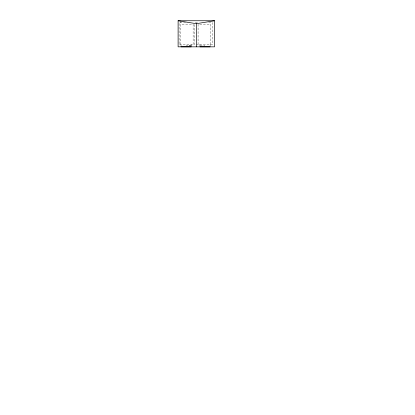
<?xml version="1.0" encoding="UTF-8"?>
<svg xmlns="http://www.w3.org/2000/svg" width="415" height="415" viewBox="0 0 415 415"><rect width="100%" height="100%" fill="white"/><g stroke="black" fill="none" stroke-linecap="round" stroke-linejoin="round"><path stroke-width="0.31" stroke-dasharray="2.08 1.56" d="M185.614 22.747L179.078 22.747L179.078 44.452M195.304 22.747L197.644 22.747M208.667 22.747L212.558 22.747L212.558 44.452L196.419 44.452M194.241 24.62L194.536 44.452L178.108 44.452M199.957 45.951L204.782 45.951L199.957 46.127M210.825 44.452L210.825 24.345L198.085 24.345L198.085 44.452M210.109 44.452L210.109 46.838M199.957 44.452L199.957 46.241M193.131 44.452L193.131 24.345L180.484 24.345L180.484 44.452L181.039 46.698L181.039 44.452M191.268 44.452L191.268 46.838M180.255 20.75L180.255 22.747M191.305 45.764L186.48 45.935L191.305 45.764"/><path stroke-width="0.62" d="M178.108 20.75L196.337 23.686L214.56 20.75L214.56 46.838L178.108 46.838L178.108 20.75L214.56 20.75M210.109 46.838L199.957 46.838M196.337 23.686L196.337 46.838M191.268 46.838L181.039 46.838"/></g></svg>
